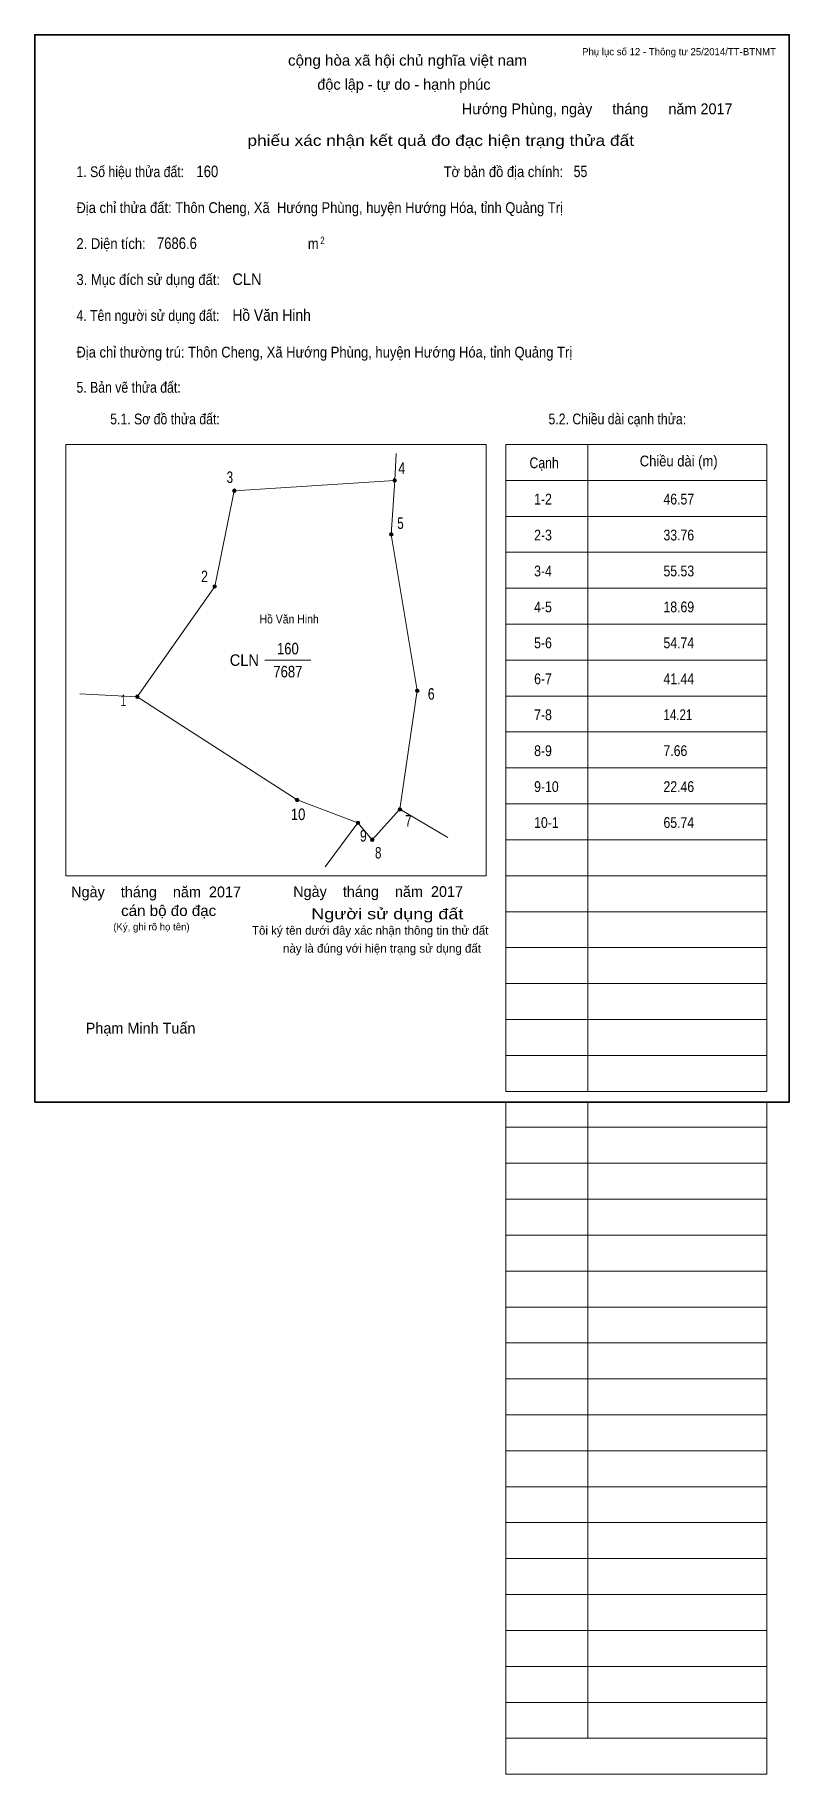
# Model space of a CAD drawing. Header units: centimetres. Extents: x 0 to 21, y -18.7 to 29.7.
import ezdxf
from ezdxf.enums import TextEntityAlignment as Align

# ---------------------------------------------------------------- set-up
doc = ezdxf.new("R2010")
doc.units = ezdxf.units.CM
doc.header["$LTSCALE"] = 0.12
for name, color, linetype in [('2', 7, 'Continuous'), ('30', 7, 'Continuous'), ('34', 7, 'Continuous')]:
    doc.layers.add(name, color=color, linetype=linetype)
for name, color, linetype, lineweight in [('32', 7, 'Continuous', 13), ('33', 7, 'Continuous', 13), ('6', 7, 'Continuous', 13), ('63', 7, 'Continuous', 13)]:
    doc.layers.add(name, color=color, linetype=linetype, lineweight=lineweight)

msp = doc.modelspace()

# ---------------------------------------------------------------- hatches: boundary and pattern name
at = {"layer": '32'}
for points in [[(5.6049, 17.0121, 1), (5.5049, 17.0121, 1)], [(10.0673, 17.3004, 1), (9.9673, 17.3004, 1)], [(9.9715, 15.7984, 1), (9.8715, 15.7984, 1)], [(5.0588, 14.3488, 1), (4.9588, 14.3488, 1)], [(2.9037, 11.2796, 1), (2.8037, 11.2796, 1)], [(10.6963, 11.4496, 1), (10.5963, 11.4496, 1)], [(7.3525, 8.4094, 1), (7.2525, 8.4094, 1)], [(9.0453, 7.7723, 1), (8.9453, 7.7723, 1)], [(10.2131, 8.1476, 1), (10.1131, 8.1476, 1)], [(9.4432, 7.3004, 1), (9.3432, 7.3004, 1)]]:
    msp.add_hatch(color=256, dxfattribs=at).paths.add_polyline_path(points)

# ---------------------------------------------------------------- linework, layer by layer
for centre in [(5.5549, 17.0121), (10.0173, 17.3004), (9.9215, 15.7984), (5.0088, 14.3488), (2.8537, 11.2796), (10.6463, 11.4496), (7.3025, 8.4094), (8.9953, 7.7723), (10.1631, 8.1476), (9.3932, 7.3004)]:
    msp.add_circle(centre, 0.05, dxfattribs=at)
at = {"layer": '33'}
msp.add_line((6.4, 12.3), (7.68, 12.3), dxfattribs=at)
at = {"layer": '6'}
for p, q in [((2.85, 11.28), (1.25, 11.36)), ((8.99, 7.77), (8.08, 6.55)), ((11.5, 7.36), (10.16, 8.15))]:
    msp.add_line(p, q, dxfattribs=at)
for points in [[(10.16, 8.15), (10.64, 11.45), (9.92, 15.8), (10.02, 17.3), (10.06, 18.05)], [(2.85, 11.28), (5.01, 14.35), (5.55, 17.01), (10.02, 17.3)], [(2.85, 11.28), (7.3, 8.41), (8.99, 7.77)], [(10.16, 8.15), (9.39, 7.3), (8.99, 7.77)]]:
    msp.add_lwpolyline(points, dxfattribs=at)
at = {"layer": '63'}
for p, q in [((0.86, 18.3), (12.56, 18.3)), ((0.86, 6.3), (0.86, 18.3)), ((12.56, 6.3), (12.56, 18.3)), ((13.11, 18.3), (20.38, 18.3)), ((13.11, 0.3), (13.11, 18.3)), ((15.39, 0.3), (15.39, 18.3)), ((20.38, 0.3), (20.38, 18.3)), ((13.11, 17.3), (20.38, 17.3)), ((13.11, 16.3), (20.38, 16.3)), ((13.11, 15.3), (20.38, 15.3)), ((13.11, 14.3), (20.38, 14.3)), ((13.11, 13.3), (20.38, 13.3)), ((13.11, 12.3), (20.38, 12.3)), ((13.11, 11.3), (20.38, 11.3)), ((13.11, 10.3), (20.38, 10.3)), ((13.11, 9.3), (20.38, 9.3)), ((13.11, 8.3), (20.38, 8.3)), ((13.11, 7.3), (20.38, 7.3)), ((0.86, 6.3), (12.56, 6.3)), ((13.11, 6.3), (20.38, 6.3)), ((13.11, 5.3), (20.38, 5.3)), ((13.11, 4.3), (20.38, 4.3)), ((13.11, 3.3), (20.38, 3.3)), ((13.11, 2.3), (20.38, 2.3)), ((13.11, 1.3), (20.38, 1.3)), ((13.11, 0.3), (20.38, 0.3)), ((13.11, -18.7), (13.11, 0)), ((15.39, -17.7), (15.39, 0)), ((20.38, -18.7), (20.38, 0)), ((13.11, -0.7), (20.38, -0.7)), ((13.11, -0.7), (20.38, -0.7)), ((13.11, -1.7), (20.38, -1.7)), ((13.11, -2.7), (20.38, -2.7)), ((13.11, -3.7), (20.38, -3.7)), ((13.11, -4.7), (20.38, -4.7)), ((13.11, -5.7), (20.38, -5.7)), ((13.11, -6.7), (20.38, -6.7)), ((13.11, -7.7), (20.38, -7.7)), ((13.11, -8.7), (20.38, -8.7)), ((13.11, -9.7), (20.38, -9.7)), ((13.11, -10.7), (20.38, -10.7)), ((13.11, -11.7), (20.38, -11.7)), ((13.11, -12.7), (20.38, -12.7)), ((13.11, -13.7), (20.38, -13.7)), ((13.11, -14.7), (20.38, -14.7)), ((13.11, -15.7), (20.38, -15.7)), ((13.11, -16.7), (20.38, -16.7)), ((13.11, -17.7), (20.38, -17.7)), ((13.11, -18.7), (20.38, -18.7))]:
    msp.add_line(p, q, dxfattribs=at)
at = {"layer": '63', "lineweight": 35}
msp.add_lwpolyline([(0, 0), (0, 29.7), (21, 29.7), (21, 0)], close=True, dxfattribs=at)

# ---------------------------------------------------------------- texts
at = {"layer": '2', "width": 0.9}
msp.add_text('Hồ Văn Hinh', height=0.2416, dxfattribs=at).set_placement((7.08, 13.32), align=Align.CENTER)
at = {"layer": '30'}
for s, width, p in [('1-2', 0.85, (13.9, 16.63)), ('46.57', 0.85, (17.5, 16.63)), ('2-3', 0.85, (13.9, 15.63)), ('33.76', 0.85, (17.5, 15.63)), ('3-4', 0.85, (13.9, 14.63)), ('55.53', 0.85, (17.5, 14.63)), ('4-5', 0.85, (13.9, 13.63)), ('18.69', 0.85, (17.5, 13.63)), ('5-6', 0.85, (13.9, 12.63)), ('54.74', 0.85, (17.5, 12.63)), ('6-7', 0.85, (13.9, 11.63)), ('41.44', 0.85, (17.5, 11.63)), ('7-8', 0.85, (13.9, 10.63)), ('14.21', 0.8, (17.5, 10.63)), ('8-9', 0.85, (13.9, 9.63)), ('7.66', 0.85, (17.5, 9.63)), ('9-10', 0.85, (13.9, 8.63)), ('22.46', 0.85, (17.5, 8.63)), ('10-1', 0.85, (13.9, 7.63)), ('65.74', 0.85, (17.5, 7.63))]:
    msp.add_text(s, height=0.3, dxfattribs=dict(at, width=width)).set_placement(p)
at = {"layer": '32'}
for s, width, p in [('3', 0.75, (5.43, 17.23)), ('4', 0.8, (10.215, 17.48)), ('5', 0.75, (10.18, 15.95)), ('2', 0.8, (4.725, 14.47)), ('1', 0.65, (2.47, 11.02)), ('6', 0.8, (11.035, 11.2)), ('10', 0.85, (7.33, 7.85)), ('7', 0.75, (10.4, 7.67)), ('9', 0.8, (9.145, 7.25)), ('8', 0.75, (9.56, 6.78))]:
    msp.add_text(s, height=0.32, dxfattribs=dict(at, width=width)).set_placement(p, align=Align.CENTER)
at = {"layer": '33', "width": 0.85}
for s, p in [('160', (7.045, 12.46)), ('7687', (7.045, 11.82))]:
    msp.add_text(s, height=0.32, dxfattribs=at).set_placement(p, align=Align.CENTER)
at = {"layer": '33', "width": 0.95}
msp.add_text('CLN', height=0.32, dxfattribs=at).set_placement((6.24, 12.14), align=Align.RIGHT)
at = {"layer": '34'}
for s, width, p in [('160', 0.85, (4.5, 25.74)), ('55', 0.8, (15, 25.74)), ('7686.6', 0.85, (3.4, 23.74)), ('CLN', 0.95, (5.5, 22.74)), ('Hồ Văn Hinh', 0.9, (5.5, 21.74))]:
    msp.add_text(s, height=0.32, dxfattribs=dict(at, width=width)).set_placement(p)
at = {"layer": '63', "width": 1.05}
msp.add_text('cộng hòa xã hội chủ nghĩa việt nam', height=0.3, dxfattribs=at).set_placement((10.375, 28.84), align=Align.CENTER)
at = {"layer": '63'}
for s, height, p in [('Phụ lục số 12 - Thông tư 25/2014/TT-BTNMT', 0.2, (20.63, 29.13)), ('Ngày    tháng    năm  2017', 0.3, (5.74, 5.7)), ('Ngày    tháng    năm  2017', 0.3, (11.92, 5.71)), ('(Ký, ghi rõ họ tên)', 0.2, (4.31, 4.78))]:
    msp.add_text(s, height=height, dxfattribs=at).set_placement(p, align=Align.RIGHT)
for s, height, p in [('độc lập - tự do - hạnh phúc', 0.3, (10.275, 28.17)), ('Hướng Phùng, ngày     tháng     năm 2017', 0.3, (15.655, 27.49)), ('Tôi ký tên dưới đây xác nhận thông tin thử đất', 0.24, (9.335, 4.66)), ('này là đúng với hiện trạng sử dụng đất', 0.24, (9.665, 4.16)), ('Phạm Minh Tuấn', 0.3, (2.945, 1.91))]:
    msp.add_text(s, height=height, dxfattribs=at).set_placement(p, align=Align.CENTER)
for s, width, p in [('phiếu xác nhận kết quả đo đạc hiện trạng thửa đất', 1.2, (16.68, 26.61)), ('cán bộ đo đạc', 1.05, (5.05, 5.18)), ('Người sử dụng đất', 1.25, (11.93, 5.09))]:
    msp.add_text(s, height=0.3, dxfattribs=dict(at, width=width)).set_placement(p, align=Align.RIGHT)
for s, height, width, p in [('1. Số hiệu thửa đất:', 0.3, 0.85, (1.16, 25.74)), ('Tờ bản đồ địa chính:', 0.3, 0.9, (11.38, 25.74)), ('Địa chỉ thửa đất: Thôn Cheng, Xã  Hướng Phùng, huyện Hướng Hóa, tỉnh Quảng Trị', 0.3, 0.9, (1.16, 24.74)), ('2. Diện tích:', 0.3, 0.9, (1.16, 23.74)), ('m', 0.3, 0.9, (7.6, 23.74)), ('2', 0.2, 0.8, (7.95, 23.88)), ('3. Mục đích sử dụng đất:', 0.3, 0.9, (1.16, 22.74)), ('4. Tên người sử dụng đất:', 0.3, 0.85, (1.16, 21.74)), ('Địa chỉ thường trú: Thôn Cheng, Xã Hướng Phùng, huyện Hướng Hóa, tỉnh Quảng Trị', 0.3, 0.9, (1.16, 20.72)), ('5. Bản vẽ thửa đất:', 0.3, 0.85, (1.16, 19.74)), ('5.1. Sơ đồ thửa đất:', 0.3, 0.85, (2.1, 18.86)), ('5.2. Chiều dài cạnh thửa:', 0.3, 0.85, (14.3, 18.86)), ('Cạnh', 0.3, 0.85, (13.77, 17.64)), ('Chiều dài (m)', 0.3, 0.9, (16.84, 17.69))]:
    msp.add_text(s, height=height, dxfattribs=dict(at, width=width)).set_placement(p)

doc.saveas('drawing.dxf')
